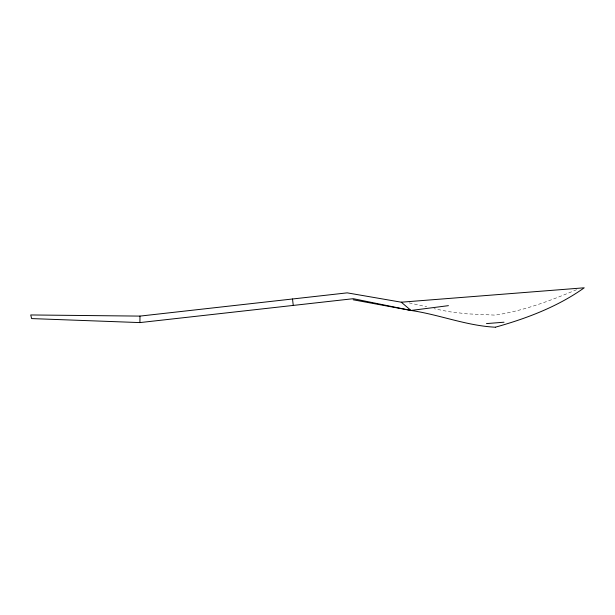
<?xml version="1.0" encoding="UTF-8"?>
<svg xmlns="http://www.w3.org/2000/svg" width="615" height="615" viewBox="0 0 615 615"><rect width="100%" height="100%" fill="white"/><g stroke="black" fill="none" stroke-linecap="round" stroke-linejoin="round"><path stroke-width="0.46" stroke-dasharray="3.08 2.31" d="M576.562 289.703C550.264 300.758 523.48 310.89 495.067 315.118L466.823 313.827L449.127 311.705L433.975 308.715M409.16 302.88L426.725 306.831"/><path stroke-width="0.92" d="M139.982 316.102L30.75 314.957L31.611 318.585L139.912 322.591L139.982 316.102L347.191 292.855L401.272 302.196L584.25 287.797C557.705 306.716 526.609 318.478 495.382 327.195M353.156 299.782L411.02 310.467L448.435 305.655M139.912 322.591L353.294 298.698A348.905 0.876 11.5 0 1 411.02 310.467C439.356 314.619 466.331 325.735 495.206 327.203M486.465 323.598L504.031 322.214M401.272 302.196L411.02 310.467M292.525 298.99L293.255 305.432"/></g></svg>
